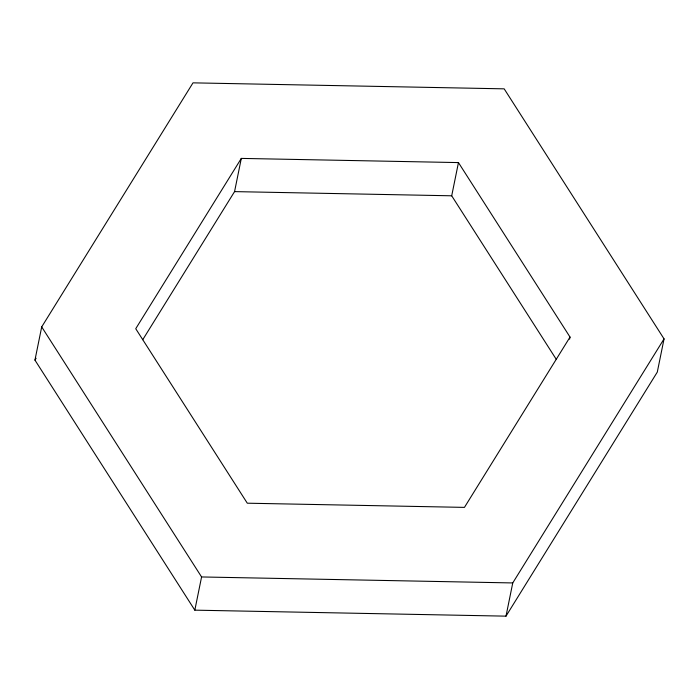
<?xml version="1.0" encoding="UTF-8"?>
<svg xmlns="http://www.w3.org/2000/svg" width="699" height="699" viewBox="0 0 699 699"><rect width="100%" height="100%" fill="white"/><g stroke="black" fill="none" stroke-linecap="round" stroke-linejoin="round"><path stroke-width="1.05" d="M34.95 360.116L41.704 326.905L193.003 82.849L504.18 88.843L664.05 338.884L657.296 372.095L505.997 616.151L194.82 610.157L34.95 360.116L36.103 358.255M142.745 339.705L234.558 191.613L241.312 158.402L458.457 162.587L570.026 337.075L569.598 339.155M194.82 610.157L201.583 576.955L41.704 326.905M556.221 359.269L451.703 195.799L458.457 162.587M505.997 616.151L512.751 582.94L664.05 338.884M241.312 158.402L135.737 328.713L247.297 503.201L464.442 507.387L570.026 337.075M234.558 191.613L451.703 195.799M201.583 576.955L512.751 582.94"/></g></svg>
